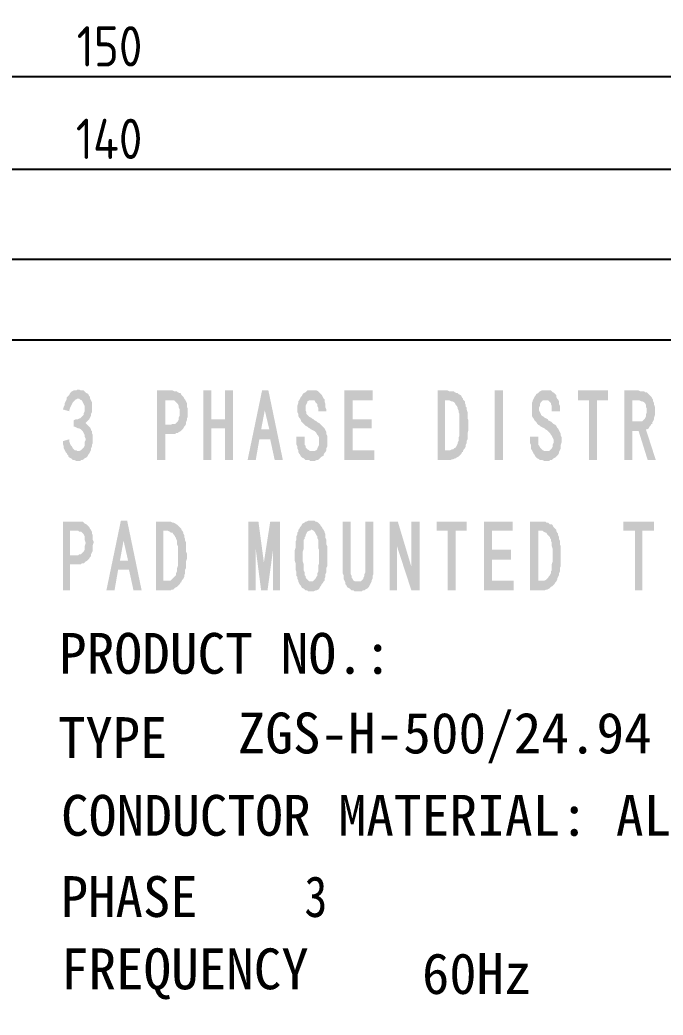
# Model space of a CAD drawing. Header units: millimetres. Extents: x 128333 to 138423, y -158939 to -152492.
# Drawn here: x 138313.4 to 138353.3, y -157832.5 to -157770.7 of the extents above; entities that cross this region are included whole.
import ezdxf

# ---------------------------------------------------------------- set-up
doc = ezdxf.new("R2010")
doc.units = ezdxf.units.MM
doc.header["$LTSCALE"] = 13
doc.layers.add('2', color=3, linetype='Continuous')
doc.layers.add('PDF_Geometry', color=7, linetype='Continuous')
doc.styles.add('PDF FangSong', font='simfang.ttf')
doc.styles.get("Standard").update_dxf_attribs({"font": 'gbenor.shx', "bigfont": 'gbcbig.shx'})
doc.dimstyles.new('ISO-25', dxfattribs={"dimtxt": 2.5, "dimasz": 2.5, "dimexe": 1.25, "dimexo": 0.625, "dimtad": 1, "dimtxsty": 'Standard', "dimcen": 2.5, "dimadec": 0, "dimazin": 0, "dimtfac": 1, "dimtmove": 0, "dimatfit": 3, "dimfxl": 1, "dimarcsym": 0})

# ---------------------------------------------------------------- blocks, each defined once
blk = doc.blocks.new('*D73')
at = {"layer": '2', "color": 0, "linetype": 'Continuous', "lineweight": -2}
for p, q in [((138248.971, -157787.386), (138248.971, -157778.755)), ((138388.938, -157787.386), (138388.938, -157778.755)), ((138251.471, -157780.005), (138386.438, -157780.005))]:
    blk.add_line(p, q, dxfattribs=at)
at = {"layer": '2', "color": 0, "linetype": 'Continuous', "lineweight": 30}
for points in [[(138251.471, -157779.588), (138251.471, -157780.421), (138248.971, -157780.005)], [(138386.438, -157779.588), (138386.438, -157780.421), (138388.938, -157780.005)]]:
    blk.add_solid(points, dxfattribs=at)
at = {"layer": 'Defpoints', "color": 0, "linetype": 'Continuous', "lineweight": 30}
for p in [(138388.938, -157780.005), (138248.971, -157788.011), (138388.938, -157788.011)]:
    blk.add_point(p, dxfattribs=at)
at = {"layer": '2', "color": 0, "linetype": 'Continuous', "insert": (138318.955, -157778.13), "char_height": 2.5, "attachment_point": 5}
blk.add_mtext('140', dxfattribs=at)
blk = doc.blocks.new('*D74')
at = {"layer": '2', "color": 0, "linetype": 'Continuous', "lineweight": -2}
for p, q in [((138243.972, -157784.971), (138243.972, -157773.015)), ((138393.993, -157784.971), (138393.993, -157773.015)), ((138246.472, -157774.265), (138391.493, -157774.265))]:
    blk.add_line(p, q, dxfattribs=at)
at = {"layer": '2', "color": 0, "linetype": 'Continuous', "lineweight": 30}
for points in [[(138246.472, -157773.848), (138246.472, -157774.682), (138243.972, -157774.265)], [(138391.493, -157773.848), (138391.493, -157774.682), (138393.993, -157774.265)]]:
    blk.add_solid(points, dxfattribs=at)
at = {"layer": 'Defpoints', "color": 0, "linetype": 'Continuous', "lineweight": 30}
for p in [(138393.993, -157774.265), (138243.972, -157785.596), (138393.993, -157785.596)]:
    blk.add_point(p, dxfattribs=at)
at = {"layer": '2', "color": 0, "linetype": 'Continuous', "insert": (138318.983, -157772.39), "char_height": 2.5, "attachment_point": 5}
blk.add_mtext('150', dxfattribs=at)

msp = doc.modelspace()

# ---------------------------------------------------------------- hatches: boundary and pattern name
at = {"layer": '2', "linetype": 'Continuous', "transparency": 33554559}
for points in [[(138316.989, -157793.684), (138316.933, -157793.74), (138316.82, -157793.74), (138316.764, -157793.74), (138316.652, -157793.796), (138316.596, -157793.852), (138316.54, -157793.908), (138316.483, -157794.021), (138316.427, -157794.077), (138316.371, -157794.133), (138316.315, -157794.189), (138316.315, -157794.301), (138316.259, -157794.414), (138316.203, -157794.526), (138316.203, -157794.638), (138316.146, -157794.751), (138316.09, -157794.919), (138316.483, -157795.032), (138316.483, -157794.975), (138316.54, -157794.807), (138316.596, -157794.695), (138316.652, -157794.582), (138316.708, -157794.47), (138316.764, -157794.414), (138316.82, -157794.358), (138316.877, -157794.301), (138316.933, -157794.301), (138316.989, -157794.245), (138317.775, -157794.245), (138317.775, -157794.133), (138317.719, -157794.077), (138317.663, -157793.964), (138317.551, -157793.908), (138317.494, -157793.852), (138317.438, -157793.796), (138317.382, -157793.74), (138317.27, -157793.74), (138317.214, -157793.74), (138317.101, -157793.684)], [(138322.886, -157793.74), (138321.932, -157793.74), (138321.932, -157798.065), (138322.437, -157798.065), (138322.437, -157796.436), (138322.886, -157796.436), (138322.943, -157796.436), (138323.055, -157796.436), (138323.111, -157796.38), (138323.223, -157796.38), (138323.28, -157796.323), (138323.392, -157796.267), (138323.448, -157796.211), (138323.504, -157796.155), (138323.56, -157796.099), (138323.617, -157795.986), (138323.673, -157795.93), (138322.437, -157795.874), (138322.437, -157794.358), (138322.774, -157794.358), (138323.673, -157794.301), (138323.617, -157794.245), (138323.56, -157794.133), (138323.504, -157794.077), (138323.448, -157794.021), (138323.392, -157793.908), (138323.336, -157793.908), (138323.223, -157793.852), (138323.167, -157793.796), (138323.055, -157793.796), (138322.999, -157793.796)], [(138325.302, -157793.74), (138324.796, -157793.74), (138324.796, -157798.065), (138325.302, -157798.065), (138325.302, -157796.099), (138326.144, -157796.099), (138325.302, -157795.537)], [(138326.65, -157793.74), (138326.144, -157793.74), (138326.144, -157795.537), (138325.302, -157795.537), (138326.144, -157796.099), (138326.144, -157798.065), (138326.65, -157798.065)], [(138328.84, -157793.74), (138328.447, -157793.74), (138327.548, -157798.065), (138328.054, -157798.065), (138328.278, -157796.773), (138328.952, -157796.773), (138328.391, -157796.155), (138328.615, -157794.975)], [(138328.84, -157793.74), (138328.615, -157794.975), (138328.896, -157796.155), (138328.391, -157796.155), (138328.952, -157796.773), (138329.233, -157798.065), (138329.739, -157798.065)], [(138331.536, -157793.74), (138331.424, -157793.74), (138331.368, -157793.74), (138331.255, -157793.74), (138331.199, -157793.796), (138331.143, -157793.852), (138331.031, -157793.908), (138330.974, -157793.964), (138330.918, -157794.077), (138330.862, -157794.133), (138330.806, -157794.245), (138330.75, -157794.358), (138331.536, -157794.358), (138331.648, -157794.358), (138331.705, -157794.358), (138331.761, -157794.47), (138331.817, -157794.526), (138331.873, -157794.582), (138331.873, -157794.695), (138331.929, -157794.807), (138331.929, -157794.919), (138331.929, -157795.032), (138332.435, -157795.032), (138332.435, -157794.919), (138332.379, -157794.807), (138332.379, -157794.695), (138332.379, -157794.582), (138332.322, -157794.414), (138332.322, -157794.301), (138332.266, -157794.245), (138332.21, -157794.133), (138332.154, -157794.021), (138332.098, -157793.964), (138332.042, -157793.908), (138331.985, -157793.852), (138331.929, -157793.796), (138331.817, -157793.74), (138331.705, -157793.74), (138331.648, -157793.74)], [(138335.299, -157793.74), (138333.558, -157793.74), (138333.558, -157798.065), (138335.412, -157798.065), (138335.412, -157797.447), (138334.064, -157797.447), (138334.064, -157796.099), (138335.243, -157796.099), (138335.243, -157795.537), (138334.064, -157795.537), (138334.064, -157794.358), (138335.299, -157794.358)], [(138339.961, -157793.74), (138339.343, -157793.74), (138339.343, -157798.065), (138339.961, -157798.065), (138340.017, -157798.065), (138340.13, -157798.065), (138340.242, -157798.008), (138340.298, -157798.008), (138340.41, -157797.952), (138340.467, -157797.952), (138340.523, -157797.896), (138340.635, -157797.84), (138340.691, -157797.784), (138340.747, -157797.728), (138340.804, -157797.671), (138340.86, -157797.559), (138340.916, -157797.559), (138340.916, -157797.503), (138339.793, -157797.447), (138339.793, -157794.358), (138339.961, -157794.358), (138340.972, -157794.358), (138340.916, -157794.301), (138340.916, -157794.245), (138340.86, -157794.189), (138340.804, -157794.077), (138340.747, -157794.021), (138340.635, -157793.964), (138340.579, -157793.908), (138340.523, -157793.908), (138340.41, -157793.852), (138340.354, -157793.796), (138340.242, -157793.796), (138340.13, -157793.796), (138340.073, -157793.796)], [(138343.387, -157798.065), (138342.882, -157798.065), (138342.882, -157793.74), (138343.387, -157793.74)], [(138346.027, -157793.74), (138345.971, -157793.74), (138345.859, -157793.74), (138345.802, -157793.74), (138345.69, -157793.796), (138345.634, -157793.852), (138345.578, -157793.908), (138345.465, -157793.964), (138345.409, -157794.077), (138345.353, -157794.133), (138345.297, -157794.245), (138345.241, -157794.358), (138346.027, -157794.358), (138346.139, -157794.358), (138346.196, -157794.358), (138346.308, -157794.47), (138346.364, -157794.526), (138346.364, -157794.582), (138346.42, -157794.695), (138346.42, -157794.807), (138346.42, -157794.919), (138346.42, -157795.032), (138346.926, -157795.032), (138346.926, -157794.919), (138346.926, -157794.807), (138346.926, -157794.695), (138346.87, -157794.582), (138346.87, -157794.414), (138346.813, -157794.301), (138346.757, -157794.245), (138346.701, -157794.133), (138346.701, -157794.021), (138346.645, -157793.964), (138346.589, -157793.908), (138346.476, -157793.852), (138346.42, -157793.796), (138346.364, -157793.74), (138346.252, -157793.74), (138346.139, -157793.74)], [(138349.903, -157793.74), (138348.049, -157793.74), (138348.049, -157794.358), (138348.723, -157794.358), (138348.723, -157798.065), (138349.229, -157798.065), (138349.229, -157794.358), (138349.903, -157794.358)], [(138351.812, -157793.74), (138350.914, -157793.74), (138350.914, -157798.065), (138351.419, -157798.065), (138351.419, -157796.267), (138351.812, -157796.267), (138352.262, -157796.155), (138352.318, -157796.155), (138352.43, -157796.099), (138352.486, -157795.986), (138352.542, -157795.93), (138352.599, -157795.818), (138352.655, -157795.818), (138352.655, -157795.706), (138351.419, -157795.649), (138351.419, -157794.358), (138351.756, -157794.358), (138352.711, -157794.301), (138352.655, -157794.245), (138352.599, -157794.133), (138352.542, -157794.077), (138352.486, -157794.021), (138352.43, -157793.964), (138352.374, -157793.908), (138352.318, -157793.852), (138352.205, -157793.852), (138352.149, -157793.796), (138352.037, -157793.796), (138351.925, -157793.796)], [(138317.775, -157794.245), (138316.989, -157794.245), (138317.101, -157794.245), (138317.157, -157794.301), (138317.27, -157794.358), (138317.326, -157794.47), (138317.382, -157794.582), (138317.438, -157794.695), (138317.438, -157794.807), (138317.438, -157794.919), (138317.438, -157795.032), (138317.382, -157795.144), (138317.382, -157795.256), (138317.326, -157795.312), (138317.27, -157795.369), (138317.214, -157795.425), (138317.157, -157795.481), (138317.101, -157795.481), (138316.989, -157795.537), (138316.877, -157795.537), (138316.764, -157795.593), (138316.764, -157795.986), (138316.82, -157795.986), (138316.933, -157796.043), (138317.045, -157796.099), (138317.101, -157796.099), (138317.214, -157796.155), (138317.27, -157796.211), (138317.326, -157796.267), (138317.382, -157796.38), (138317.438, -157796.492), (138317.438, -157796.604), (138317.494, -157796.717), (138317.494, -157796.829), (138317.438, -157796.941), (138317.438, -157797.054), (138317.438, -157797.166), (138317.382, -157797.278), (138317.326, -157797.334), (138317.27, -157797.391), (138317.214, -157797.447), (138317.101, -157797.503), (138317.045, -157797.503), (138316.259, -157797.559), (138316.315, -157797.615), (138316.371, -157797.728), (138316.427, -157797.784), (138316.427, -157797.84), (138316.483, -157797.896), (138316.596, -157797.952), (138316.652, -157798.008), (138316.708, -157798.065), (138316.82, -157798.065), (138316.933, -157798.121), (138316.989, -157798.121), (138317.045, -157798.121), (138317.157, -157798.121), (138317.214, -157798.065), (138317.27, -157798.065), (138317.382, -157798.008), (138317.438, -157797.952), (138317.551, -157797.896), (138317.607, -157797.84), (138317.663, -157797.728), (138317.719, -157797.671), (138317.775, -157797.559), (138317.831, -157797.447), (138317.831, -157797.334), (138317.888, -157797.222), (138317.888, -157797.11), (138317.944, -157796.997), (138317.944, -157796.885), (138317.944, -157796.773), (138317.944, -157796.604), (138317.944, -157796.492), (138317.888, -157796.38), (138317.888, -157796.267), (138317.831, -157796.211), (138317.831, -157796.155), (138317.775, -157796.043), (138317.663, -157795.93), (138317.607, -157795.874), (138317.551, -157795.818), (138317.494, -157795.762), (138317.607, -157795.649), (138317.663, -157795.593), (138317.719, -157795.537), (138317.775, -157795.425), (138317.831, -157795.312), (138317.831, -157795.2), (138317.888, -157795.088), (138317.888, -157794.975), (138317.888, -157794.863), (138317.888, -157794.695), (138317.888, -157794.582), (138317.888, -157794.47), (138317.831, -157794.358)], [(138323.673, -157794.301), (138322.774, -157794.358), (138322.886, -157794.358), (138322.999, -157794.358), (138323.055, -157794.414), (138323.111, -157794.47), (138323.167, -157794.526), (138323.223, -157794.582), (138323.28, -157794.695), (138323.28, -157794.807), (138323.336, -157794.919), (138323.336, -157795.088), (138323.336, -157795.144), (138323.336, -157795.312), (138323.28, -157795.425), (138323.28, -157795.537), (138323.223, -157795.649), (138323.167, -157795.706), (138323.111, -157795.762), (138323.055, -157795.818), (138322.999, -157795.818), (138322.886, -157795.818), (138322.774, -157795.874), (138322.437, -157795.874), (138323.673, -157795.93), (138323.729, -157795.818), (138323.729, -157795.706), (138323.785, -157795.593), (138323.785, -157795.481), (138323.841, -157795.369), (138323.841, -157795.2), (138323.841, -157795.088), (138323.841, -157795.032), (138323.841, -157794.863), (138323.785, -157794.751), (138323.785, -157794.638), (138323.785, -157794.526), (138323.729, -157794.414)], [(138330.75, -157794.358), (138330.694, -157794.414), (138330.694, -157794.526), (138330.637, -157794.695), (138330.637, -157794.807), (138330.637, -157794.919), (138330.637, -157795.088), (138330.694, -157795.2), (138330.694, -157795.312), (138330.75, -157795.425), (138330.806, -157795.481), (138330.862, -157795.593), (138330.862, -157795.649), (138330.918, -157795.706), (138331.031, -157795.818), (138331.087, -157795.874), (138331.143, -157795.93), (138331.255, -157795.986), (138331.311, -157796.043), (138331.424, -157796.099), (138331.48, -157796.155), (138331.592, -157796.211), (138331.705, -157796.267), (138331.761, -157796.323), (138331.817, -157796.38), (138331.873, -157796.492), (138331.929, -157796.548), (138331.985, -157796.66), (138331.985, -157796.773), (138331.985, -157796.885), (138331.985, -157796.997), (138331.985, -157797.11), (138331.929, -157797.222), (138331.873, -157797.334), (138331.873, -157797.391), (138331.817, -157797.447), (138331.705, -157797.503), (138331.648, -157797.503), (138331.536, -157797.503), (138332.379, -157797.559), (138332.435, -157797.447), (138332.435, -157797.334), (138332.491, -157797.222), (138332.491, -157797.11), (138332.491, -157796.941), (138332.491, -157796.829), (138332.491, -157796.773), (138332.491, -157796.66), (138332.491, -157796.548), (138332.435, -157796.436), (138332.435, -157796.323), (138332.379, -157796.211), (138332.322, -157796.099), (138332.266, -157796.043), (138332.154, -157795.93), (138332.098, -157795.874), (138332.042, -157795.818), (138331.985, -157795.762), (138331.873, -157795.706), (138331.817, -157795.649), (138331.705, -157795.593), (138331.648, -157795.537), (138331.536, -157795.481), (138331.48, -157795.425), (138331.368, -157795.369), (138331.311, -157795.312), (138331.255, -157795.256), (138331.199, -157795.2), (138331.199, -157795.088), (138331.143, -157794.975), (138331.143, -157794.863), (138331.143, -157794.807), (138331.143, -157794.695), (138331.199, -157794.582), (138331.255, -157794.47), (138331.255, -157794.414), (138331.368, -157794.358), (138331.424, -157794.358), (138331.536, -157794.358)], [(138340.972, -157794.358), (138339.961, -157794.358), (138340.017, -157794.358), (138340.073, -157794.358), (138340.186, -157794.414), (138340.242, -157794.414), (138340.354, -157794.47), (138340.41, -157794.526), (138340.467, -157794.638), (138340.523, -157794.695), (138340.579, -157794.807), (138340.579, -157794.863), (138340.635, -157794.975), (138340.635, -157795.088), (138340.691, -157795.2), (138340.691, -157795.312), (138340.691, -157795.481), (138340.691, -157795.593), (138340.691, -157795.762), (138340.691, -157795.93), (138340.691, -157795.986), (138340.691, -157796.099), (138340.691, -157796.267), (138340.691, -157796.436), (138340.691, -157796.548), (138340.635, -157796.66), (138340.635, -157796.773), (138340.635, -157796.885), (138340.579, -157796.997), (138340.579, -157797.054), (138340.523, -157797.166), (138340.467, -157797.278), (138340.354, -157797.334), (138340.298, -157797.391), (138340.242, -157797.391), (138340.13, -157797.447), (138340.073, -157797.447), (138339.961, -157797.447), (138339.793, -157797.447), (138340.916, -157797.503), (138340.972, -157797.391), (138341.028, -157797.334), (138341.084, -157797.222), (138341.084, -157797.11), (138341.141, -157796.997), (138341.141, -157796.885), (138341.197, -157796.773), (138341.197, -157796.66), (138341.197, -157796.492), (138341.197, -157796.38), (138341.253, -157796.211), (138341.253, -157796.099), (138341.253, -157795.93), (138341.253, -157795.762), (138341.253, -157795.593), (138341.197, -157795.481), (138341.197, -157795.312), (138341.197, -157795.2), (138341.197, -157795.088), (138341.141, -157794.919), (138341.141, -157794.807), (138341.084, -157794.751), (138341.084, -157794.638), (138341.028, -157794.526), (138341.028, -157794.414)], [(138345.241, -157794.358), (138345.241, -157794.414), (138345.185, -157794.526), (138345.185, -157794.695), (138345.185, -157794.807), (138345.185, -157794.919), (138345.185, -157795.088), (138345.185, -157795.2), (138345.185, -157795.312), (138345.241, -157795.425), (138345.297, -157795.481), (138345.353, -157795.593), (138345.409, -157795.649), (138345.465, -157795.706), (138345.522, -157795.818), (138345.578, -157795.874), (138345.69, -157795.93), (138345.746, -157795.986), (138345.859, -157796.043), (138345.971, -157796.099), (138346.027, -157796.155), (138346.139, -157796.211), (138346.196, -157796.267), (138346.252, -157796.323), (138346.308, -157796.38), (138346.364, -157796.492), (138346.42, -157796.548), (138346.476, -157796.66), (138346.533, -157796.773), (138346.533, -157796.885), (138346.533, -157796.997), (138346.476, -157797.11), (138346.476, -157797.222), (138346.42, -157797.334), (138346.364, -157797.391), (138346.308, -157797.447), (138346.252, -157797.503), (138346.139, -157797.503), (138346.027, -157797.503), (138346.87, -157797.559), (138346.926, -157797.447), (138346.982, -157797.334), (138346.982, -157797.222), (138346.982, -157797.11), (138347.038, -157796.941), (138347.038, -157796.829), (138347.038, -157796.773), (138347.038, -157796.66), (138346.982, -157796.548), (138346.982, -157796.436), (138346.926, -157796.323), (138346.87, -157796.211), (138346.813, -157796.099), (138346.757, -157796.043), (138346.701, -157795.93), (138346.645, -157795.874), (138346.533, -157795.818), (138346.476, -157795.762), (138346.42, -157795.706), (138346.308, -157795.649), (138346.196, -157795.593), (138346.196, -157795.537), (138346.083, -157795.481), (138345.971, -157795.425), (138345.915, -157795.369), (138345.802, -157795.312), (138345.746, -157795.256), (138345.746, -157795.2), (138345.69, -157795.088), (138345.634, -157794.975), (138345.634, -157794.863), (138345.634, -157794.807), (138345.69, -157794.695), (138345.69, -157794.582), (138345.746, -157794.47), (138345.802, -157794.414), (138345.859, -157794.358), (138345.971, -157794.358), (138346.027, -157794.358)], [(138352.711, -157794.301), (138351.756, -157794.358), (138351.812, -157794.358), (138351.868, -157794.358), (138351.981, -157794.414), (138352.037, -157794.414), (138352.149, -157794.47), (138352.205, -157794.526), (138352.262, -157794.638), (138352.262, -157794.751), (138352.318, -157794.863), (138352.318, -157795.032), (138352.318, -157795.088), (138352.262, -157795.256), (138352.262, -157795.369), (138352.205, -157795.481), (138352.149, -157795.537), (138352.093, -157795.593), (138352.037, -157795.649), (138351.925, -157795.649), (138351.868, -157795.649), (138351.419, -157795.649), (138352.655, -157795.706), (138352.711, -157795.649), (138352.767, -157795.537), (138352.767, -157795.425), (138352.823, -157795.256), (138352.823, -157795.144), (138352.823, -157795.032), (138352.823, -157794.919), (138352.823, -157794.751), (138352.767, -157794.638), (138352.767, -157794.526), (138352.711, -157794.414)], [(138352.262, -157796.155), (138351.812, -157796.267), (138352.374, -157798.065), (138352.879, -157798.065)], [(138316.483, -157796.773), (138316.09, -157796.885), (138316.09, -157796.941), (138316.09, -157797.054), (138316.146, -157797.222), (138316.146, -157797.334), (138316.203, -157797.447), (138316.259, -157797.559), (138317.045, -157797.503), (138316.989, -157797.503), (138316.933, -157797.447), (138316.82, -157797.447), (138316.764, -157797.391), (138316.708, -157797.334), (138316.652, -157797.222), (138316.596, -157797.166), (138316.54, -157797.054), (138316.483, -157796.885)], [(138331.087, -157796.604), (138330.581, -157796.604), (138330.581, -157796.829), (138330.581, -157796.997), (138330.581, -157797.11), (138330.637, -157797.222), (138330.637, -157797.334), (138330.694, -157797.447), (138330.694, -157797.559), (138330.75, -157797.671), (138330.806, -157797.728), (138330.862, -157797.84), (138330.918, -157797.896), (138331.031, -157797.952), (138331.087, -157798.008), (138331.143, -157798.065), (138331.255, -157798.065), (138331.368, -157798.065), (138331.424, -157798.121), (138331.536, -157798.121), (138331.592, -157798.121), (138331.705, -157798.121), (138331.817, -157798.065), (138331.873, -157798.065), (138331.985, -157798.008), (138332.042, -157797.952), (138332.098, -157797.896), (138332.154, -157797.84), (138332.266, -157797.784), (138332.266, -157797.728), (138332.322, -157797.615), (138332.379, -157797.559), (138331.536, -157797.503), (138331.424, -157797.503), (138331.368, -157797.447), (138331.255, -157797.391), (138331.199, -157797.334), (138331.143, -157797.278), (138331.143, -157797.166), (138331.087, -157797.11), (138331.087, -157796.941), (138331.087, -157796.829)], [(138345.578, -157796.604), (138345.072, -157796.604), (138345.072, -157796.829), (138345.072, -157796.997), (138345.128, -157797.11), (138345.128, -157797.222), (138345.128, -157797.334), (138345.185, -157797.447), (138345.241, -157797.559), (138345.297, -157797.671), (138345.353, -157797.728), (138345.409, -157797.84), (138345.465, -157797.896), (138345.522, -157797.952), (138345.634, -157798.008), (138345.69, -157798.065), (138345.746, -157798.065), (138345.859, -157798.065), (138345.971, -157798.121), (138346.027, -157798.121), (138346.139, -157798.121), (138346.252, -157798.121), (138346.308, -157798.065), (138346.42, -157798.065), (138346.476, -157798.008), (138346.533, -157797.952), (138346.645, -157797.896), (138346.701, -157797.84), (138346.757, -157797.784), (138346.813, -157797.728), (138346.87, -157797.615), (138346.87, -157797.559), (138346.027, -157797.503), (138345.971, -157797.503), (138345.859, -157797.447), (138345.802, -157797.391), (138345.746, -157797.334), (138345.69, -157797.278), (138345.634, -157797.166), (138345.578, -157797.11), (138345.578, -157796.941), (138345.578, -157796.829)], [(138317.045, -157801.884), (138316.09, -157801.884), (138316.09, -157806.153), (138316.54, -157806.153), (138316.54, -157804.524), (138317.045, -157804.524), (138317.101, -157804.524), (138317.214, -157804.524), (138317.27, -157804.467), (138317.382, -157804.467), (138317.438, -157804.411), (138317.494, -157804.355), (138317.607, -157804.299), (138317.663, -157804.243), (138317.719, -157804.187), (138317.775, -157804.074), (138317.831, -157804.018), (138316.54, -157803.962), (138316.54, -157802.446), (138316.933, -157802.446), (138317.831, -157802.389), (138317.775, -157802.333), (138317.719, -157802.221), (138317.663, -157802.165), (138317.607, -157802.109), (138317.551, -157802.052), (138317.438, -157801.996), (138317.382, -157801.94), (138317.326, -157801.884), (138317.214, -157801.884), (138317.101, -157801.884)], [(138317.831, -157802.389), (138316.933, -157802.446), (138317.045, -157802.446), (138317.101, -157802.502), (138317.214, -157802.502), (138317.27, -157802.558), (138317.326, -157802.614), (138317.382, -157802.67), (138317.438, -157802.783), (138317.438, -157802.895), (138317.438, -157803.007), (138317.494, -157803.176), (138317.494, -157803.232), (138317.438, -157803.4), (138317.438, -157803.513), (138317.438, -157803.625), (138317.382, -157803.737), (138317.326, -157803.794), (138317.27, -157803.85), (138317.214, -157803.906), (138317.101, -157803.906), (138317.045, -157803.962), (138316.933, -157803.962), (138316.54, -157803.962), (138317.831, -157804.018), (138317.831, -157803.906), (138317.888, -157803.794), (138317.944, -157803.681), (138317.944, -157803.569), (138317.944, -157803.457), (138317.944, -157803.344), (138318, -157803.176), (138318, -157803.12), (138317.944, -157803.007), (138317.944, -157802.839), (138317.944, -157802.726), (138317.888, -157802.614), (138317.888, -157802.502)], [(138320.078, -157801.828), (138319.685, -157801.828), (138318.786, -157806.153), (138319.292, -157806.153), (138319.516, -157804.861), (138320.19, -157804.861), (138319.629, -157804.299), (138319.853, -157803.063)], [(138320.078, -157801.828), (138319.853, -157803.063), (138320.134, -157804.299), (138319.629, -157804.299), (138320.19, -157804.861), (138320.471, -157806.153), (138320.977, -157806.153)], [(138322.493, -157801.884), (138321.875, -157801.884), (138321.875, -157806.153), (138322.493, -157806.153), (138322.549, -157806.153), (138322.662, -157806.153), (138322.774, -157806.153), (138322.83, -157806.096), (138322.943, -157806.096), (138322.999, -157806.04), (138323.055, -157805.984), (138323.167, -157805.928), (138323.223, -157805.872), (138323.28, -157805.815), (138323.336, -157805.759), (138323.392, -157805.647), (138323.448, -157805.647), (138323.448, -157805.591), (138322.325, -157805.535), (138322.325, -157802.446), (138322.493, -157802.446), (138323.504, -157802.446), (138323.448, -157802.389), (138323.448, -157802.333), (138323.392, -157802.277), (138323.336, -157802.221), (138323.223, -157802.109), (138323.167, -157802.052), (138323.111, -157802.052), (138323.055, -157801.996), (138322.943, -157801.94), (138322.886, -157801.94), (138322.774, -157801.884), (138322.662, -157801.884), (138322.606, -157801.884)], [(138328.222, -157801.884), (138327.604, -157801.884), (138327.604, -157806.153), (138328.054, -157806.153), (138328.054, -157803.569)], [(138328.222, -157801.884), (138328.054, -157803.569), (138328.391, -157806.153), (138328.559, -157804.411)], [(138329.57, -157801.884), (138328.952, -157801.884), (138328.559, -157804.411), (138328.391, -157806.153), (138328.784, -157806.153), (138329.121, -157803.681)], [(138329.57, -157801.884), (138329.121, -157803.681), (138329.121, -157806.153), (138329.57, -157806.153)], [(138330.694, -157802.389), (138330.694, -157802.502), (138330.637, -157802.558), (138330.637, -157802.67), (138330.581, -157802.783), (138330.581, -157802.895), (138330.581, -157803.007), (138330.525, -157803.12), (138330.525, -157803.232), (138330.525, -157803.4), (138330.525, -157803.513), (138330.469, -157803.681), (138330.469, -157803.85), (138330.469, -157804.018), (138330.469, -157804.187), (138330.469, -157804.299), (138330.525, -157804.468), (138330.525, -157804.636), (138330.525, -157804.748), (138330.525, -157804.861), (138330.581, -157805.029), (138330.581, -157805.142), (138330.581, -157805.254), (138330.637, -157805.31), (138330.637, -157805.422), (138330.694, -157805.535), (138330.694, -157805.591), (138330.75, -157805.703), (138330.806, -157805.816), (138330.862, -157805.872), (138330.918, -157805.984), (138331.031, -157806.04), (138331.087, -157806.096), (138331.143, -157806.153), (138331.255, -157806.153), (138331.311, -157806.209), (138331.424, -157806.209), (138331.48, -157806.209), (138331.592, -157806.209), (138331.648, -157806.209), (138331.761, -157806.153), (138331.817, -157806.153), (138331.929, -157806.096), (138331.985, -157806.04), (138332.042, -157805.928), (138332.098, -157805.872), (138332.154, -157805.759), (138332.21, -157805.703), (138331.48, -157805.591), (138331.424, -157805.591), (138331.368, -157805.591), (138331.311, -157805.535), (138331.199, -157805.422), (138331.143, -157805.31), (138331.143, -157805.254), (138331.087, -157805.198), (138331.087, -157805.085), (138331.087, -157805.029), (138331.031, -157804.917), (138331.031, -157804.805), (138331.031, -157804.636), (138331.031, -157804.524), (138330.974, -157804.355), (138330.974, -157804.187), (138330.974, -157804.018), (138330.974, -157803.906), (138330.974, -157803.737), (138331.031, -157803.569), (138331.031, -157803.4), (138331.031, -157803.288), (138331.031, -157803.12), (138331.031, -157803.007), (138331.087, -157802.951), (138331.087, -157802.839), (138331.143, -157802.783), (138331.143, -157802.726), (138331.199, -157802.614), (138331.255, -157802.502), (138331.368, -157802.446), (138331.424, -157802.446), (138331.48, -157802.389)], [(138331.48, -157801.828), (138331.368, -157801.828), (138331.311, -157801.828), (138331.199, -157801.884), (138331.143, -157801.884), (138331.087, -157801.94), (138330.974, -157801.996), (138330.918, -157802.052), (138330.862, -157802.165), (138330.806, -157802.221), (138330.75, -157802.333), (138330.694, -157802.389), (138331.48, -157802.389), (138331.536, -157802.389), (138331.648, -157802.446), (138331.705, -157802.502), (138331.761, -157802.614), (138331.817, -157802.726), (138331.873, -157802.783), (138331.873, -157802.895), (138331.929, -157803.007), (138331.929, -157803.12), (138331.929, -157803.232), (138331.929, -157803.344), (138331.929, -157803.513), (138331.985, -157803.625), (138331.985, -157803.794), (138331.985, -157804.018), (138331.985, -157804.131), (138331.985, -157804.299), (138331.985, -157804.468), (138331.929, -157804.636), (138331.929, -157804.748), (138331.929, -157804.861), (138331.929, -157804.973), (138331.873, -157805.085), (138331.873, -157805.198), (138331.873, -157805.254), (138331.817, -157805.31), (138331.761, -157805.422), (138331.705, -157805.479), (138331.648, -157805.535), (138331.592, -157805.591), (138331.48, -157805.591), (138332.21, -157805.703), (138332.266, -157805.591), (138332.322, -157805.535), (138332.322, -157805.422), (138332.379, -157805.31), (138332.379, -157805.254), (138332.379, -157805.142), (138332.435, -157805.029), (138332.435, -157804.861), (138332.435, -157804.748), (138332.491, -157804.636), (138332.491, -157804.468), (138332.491, -157804.299), (138332.491, -157804.187), (138332.491, -157804.018), (138332.491, -157803.85), (138332.491, -157803.681), (138332.491, -157803.569), (138332.491, -157803.4), (138332.435, -157803.288), (138332.435, -157803.12), (138332.435, -157803.007), (138332.379, -157802.895), (138332.379, -157802.783), (138332.379, -157802.67), (138332.322, -157802.558), (138332.322, -157802.502), (138332.266, -157802.389), (138332.21, -157802.333), (138332.154, -157802.221), (138332.098, -157802.165), (138332.042, -157802.052), (138331.985, -157801.996), (138331.929, -157801.94), (138331.817, -157801.884), (138331.761, -157801.884), (138331.705, -157801.828), (138331.592, -157801.828)], [(138333.951, -157801.884), (138333.446, -157801.884), (138333.446, -157804.861), (138333.446, -157804.917), (138333.446, -157805.085), (138333.502, -157805.198), (138333.502, -157805.31), (138333.502, -157805.422), (138333.558, -157805.535), (138333.614, -157805.647), (138333.614, -157805.759), (138333.67, -157805.815), (138333.727, -157805.928), (138333.783, -157805.984), (138333.895, -157806.04), (138333.951, -157806.096), (138334.007, -157806.153), (138334.12, -157806.153), (138334.176, -157806.209), (138334.288, -157806.209), (138334.401, -157806.209), (138334.513, -157806.209), (138334.625, -157806.209), (138334.681, -157806.153), (138334.794, -157806.153), (138334.85, -157806.096), (138334.962, -157806.04), (138335.018, -157805.984), (138335.075, -157805.928), (138335.131, -157805.815), (138335.187, -157805.703), (138335.243, -157805.591), (138334.401, -157805.591), (138334.288, -157805.591), (138334.232, -157805.591), (138334.12, -157805.535), (138334.064, -157805.422), (138334.007, -157805.366), (138334.007, -157805.254), (138333.951, -157805.142), (138333.951, -157805.029), (138333.951, -157804.861)], [(138335.355, -157801.884), (138334.85, -157801.884), (138334.85, -157804.861), (138334.85, -157805.029), (138334.794, -157805.142), (138334.794, -157805.254), (138334.738, -157805.366), (138334.738, -157805.422), (138334.625, -157805.535), (138334.569, -157805.591), (138334.513, -157805.591), (138334.401, -157805.591), (138335.243, -157805.591), (138335.243, -157805.535), (138335.299, -157805.422), (138335.299, -157805.254), (138335.355, -157805.142), (138335.355, -157805.029), (138335.355, -157804.861)], [(138336.872, -157801.884), (138336.366, -157801.884), (138336.366, -157806.153), (138336.816, -157806.153), (138336.816, -157803.4)], [(138336.872, -157801.884), (138336.816, -157803.4), (138337.714, -157806.153), (138337.714, -157804.692)], [(138338.22, -157801.884), (138337.714, -157801.884), (138337.714, -157804.692), (138337.714, -157806.153), (138338.22, -157806.153)], [(138341.141, -157801.884), (138339.287, -157801.884), (138339.287, -157802.446), (138339.961, -157802.446), (138339.961, -157806.153), (138340.467, -157806.153), (138340.467, -157802.446), (138341.141, -157802.446)], [(138344.005, -157801.884), (138342.208, -157801.884), (138342.208, -157806.153), (138344.061, -157806.153), (138344.061, -157805.535), (138342.713, -157805.535), (138342.713, -157804.243), (138343.893, -157804.243), (138343.893, -157803.625), (138342.713, -157803.625), (138342.713, -157802.446), (138344.005, -157802.446)], [(138345.69, -157801.884), (138345.072, -157801.884), (138345.072, -157806.153), (138345.69, -157806.153), (138345.802, -157806.153), (138345.859, -157806.153), (138345.971, -157806.153), (138346.083, -157806.096), (138346.139, -157806.096), (138346.252, -157806.04), (138346.308, -157805.984), (138346.364, -157805.928), (138346.476, -157805.872), (138346.533, -157805.815), (138346.589, -157805.759), (138346.645, -157805.647), (138346.701, -157805.591), (138345.578, -157805.535), (138345.578, -157802.446), (138345.69, -157802.446), (138346.701, -157802.446), (138346.701, -157802.389), (138346.645, -157802.333), (138346.589, -157802.277), (138346.533, -157802.221), (138346.476, -157802.109), (138346.42, -157802.052), (138346.308, -157802.052), (138346.252, -157801.996), (138346.196, -157801.94), (138346.083, -157801.94), (138346.027, -157801.884), (138345.915, -157801.884), (138345.802, -157801.884)], [(138352.767, -157801.884), (138350.857, -157801.884), (138350.857, -157802.446), (138351.588, -157802.446), (138351.588, -157806.153), (138352.037, -157806.153), (138352.037, -157802.446), (138352.767, -157802.446)], [(138323.504, -157802.446), (138322.493, -157802.446), (138322.549, -157802.446), (138322.606, -157802.446), (138322.718, -157802.502), (138322.774, -157802.558), (138322.886, -157802.558), (138322.943, -157802.67), (138322.999, -157802.726), (138323.055, -157802.783), (138323.055, -157802.839), (138323.111, -157802.895), (138323.111, -157802.951), (138323.167, -157803.063), (138323.167, -157803.176), (138323.167, -157803.288), (138323.223, -157803.4), (138323.223, -157803.569), (138323.223, -157803.681), (138323.223, -157803.85), (138323.223, -157804.018), (138323.223, -157804.074), (138323.223, -157804.243), (138323.223, -157804.355), (138323.223, -157804.524), (138323.223, -157804.636), (138323.167, -157804.805), (138323.167, -157804.917), (138323.167, -157804.973), (138323.111, -157805.085), (138323.111, -157805.198), (138323.055, -157805.254), (138322.943, -157805.366), (138322.886, -157805.422), (138322.83, -157805.479), (138322.774, -157805.535), (138322.662, -157805.535), (138322.549, -157805.535), (138322.493, -157805.535), (138322.325, -157805.535), (138323.448, -157805.591), (138323.504, -157805.479), (138323.56, -157805.422), (138323.617, -157805.31), (138323.617, -157805.198), (138323.673, -157805.085), (138323.673, -157804.973), (138323.673, -157804.861), (138323.729, -157804.748), (138323.729, -157804.636), (138323.729, -157804.468), (138323.729, -157804.355), (138323.785, -157804.187), (138323.785, -157804.018), (138323.785, -157803.85), (138323.729, -157803.737), (138323.729, -157803.569), (138323.729, -157803.4), (138323.729, -157803.288), (138323.729, -157803.176), (138323.673, -157803.063), (138323.673, -157802.951), (138323.617, -157802.839), (138323.617, -157802.726), (138323.56, -157802.614), (138323.56, -157802.558)], [(138346.701, -157802.446), (138345.69, -157802.446), (138345.746, -157802.446), (138345.859, -157802.446), (138345.915, -157802.502), (138346.027, -157802.558), (138346.083, -157802.558), (138346.139, -157802.67), (138346.196, -157802.726), (138346.252, -157802.783), (138346.308, -157802.839), (138346.308, -157802.895), (138346.364, -157802.951), (138346.364, -157803.063), (138346.42, -157803.176), (138346.42, -157803.288), (138346.42, -157803.4), (138346.476, -157803.569), (138346.476, -157803.681), (138346.476, -157803.85), (138346.476, -157804.018), (138346.476, -157804.074), (138346.476, -157804.243), (138346.476, -157804.355), (138346.42, -157804.524), (138346.42, -157804.636), (138346.42, -157804.805), (138346.42, -157804.917), (138346.364, -157804.973), (138346.364, -157805.085), (138346.308, -157805.198), (138346.252, -157805.254), (138346.196, -157805.366), (138346.139, -157805.422), (138346.083, -157805.479), (138345.971, -157805.535), (138345.915, -157805.535), (138345.802, -157805.535), (138345.69, -157805.535), (138345.578, -157805.535), (138346.701, -157805.591), (138346.757, -157805.479), (138346.757, -157805.422), (138346.813, -157805.31), (138346.87, -157805.198), (138346.87, -157805.085), (138346.926, -157804.973), (138346.926, -157804.861), (138346.926, -157804.748), (138346.982, -157804.636), (138346.982, -157804.468), (138346.982, -157804.355), (138346.982, -157804.187), (138346.982, -157804.018), (138346.982, -157803.85), (138346.982, -157803.737), (138346.982, -157803.569), (138346.982, -157803.4), (138346.926, -157803.288), (138346.926, -157803.176), (138346.926, -157803.063), (138346.87, -157802.951), (138346.87, -157802.839), (138346.813, -157802.726), (138346.813, -157802.614), (138346.757, -157802.558)]]:
    msp.add_hatch(color=256, dxfattribs=at).paths.add_polyline_path(points)

# ---------------------------------------------------------------- linework, layer by layer
at = {"layer": 'PDF_Geometry', "lineweight": 25}
for points in [[(138243.972, -157785.596), (138393.993, -157785.596), (138393.993, -157960.611), (138243.972, -157960.611), (138243.972, -157785.596)], [(138255.936, -157790.594), (138381.974, -157790.594)]]:
    msp.add_lwpolyline(points, dxfattribs=at)

# ---------------------------------------------------------------- texts
at = {"layer": '2', "linetype": 'Continuous', "char_height": 2.53409, "attachment_point": 7, "style": 'PDF FangSong'}
for s, insert in [('{\\W0.99786;PRODUCT NO.:}', (138315.842, -157811.362)), ('\\W0.981255;TYPE', (138315.799, -157816.546)), ('{\\W0.9935;ZGS-H-500/24.94}', (138326.934, -157816.879)), ('\\W0.998476;CONDUCTOR MATERIAL: ALUMINUM', (138315.972, -157821.412)), ('\\W0.985228;PHASE', (138315.958, -157826.451)), ('\\W0.824342;3', (138331.076, -157826.451)), ('\\W0.990925;FREQUENCY', (138315.972, -157831.534)), ('\\W0.980805;60Hz', (138338.374, -157831.23))]:
    msp.add_mtext(s, dxfattribs=dict(at, insert=insert))

# ---------------------------------------------------------------- dimensions: what is measured, and where the dimension line sits
at = {"layer": '2', "linetype": 'Continuous'}
for base, p1, p2, picture, middle in [((138393.993, -157774.265), (138243.972, -157785.596), (138393.993, -157785.596), '*D74', (138318.983, -157772.39)), ((138388.938, -157780.005), (138248.971, -157788.011), (138388.938, -157788.011), '*D73', (138318.955, -157778.13))]:
    dim = msp.add_linear_dim(base=base, p1=p1, p2=p2, dimstyle='ISO-25', override={"dimdec": 0}, dxfattribs=at)
    dim.commit()
    dim.dimension.update_dxf_attribs({"geometry": picture, "text_midpoint": middle})

doc.saveas('drawing.dxf')
